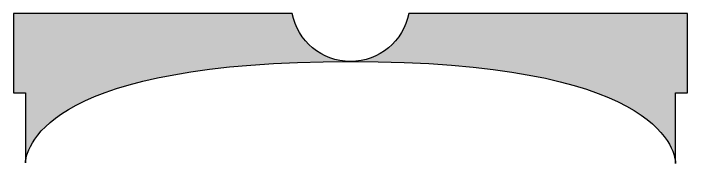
# Model space of a CAD drawing. Header units: inches. Extents: x -1874 to 1467, y -1467 to 242.
# Drawn here: x -1472.2 to -1302.2, y -727 to -689.2 of the extents above; entities that cross this region are included whole.
import ezdxf

# ---------------------------------------------------------------- set-up
doc = ezdxf.new("R2010")
doc.units = ezdxf.units.IN
doc.header["$MEASUREMENT"] = 0
doc.layers.add('Layer 1', color=7, linetype='Continuous')

msp = doc.modelspace()

# ---------------------------------------------------------------- hatches: boundary and pattern name
at = {"layer": 'Layer 1', "true_color": 0xc4c9ba}
h = msp.add_hatch(color=9, dxfattribs=at)
h.dxf.hatch_style = 2
edge = h.paths.add_edge_path()
edge.add_spline(control_points=[(-1387.2, -701.29), (-1462.69, -701.29), (-1468.78, -722.11), (-1469.2, -726.77), (-1469.2, -726.77), (-1469.2, -709.22), (-1469.2, -709.22), (-1469.2, -709.22), (-1472.2, -709.22), (-1472.2, -709.22), (-1472.2, -709.22), (-1472.2, -689.22), (-1472.2, -689.22), (-1472.2, -689.22), (-1401.92, -689.22), (-1401.92, -689.22), (-1400.55, -696.1), (-1394.49, -701.29), (-1387.2, -701.29)], knot_values=[0, 0, 0, 0, 1, 1, 1, 2, 2, 2, 3, 3, 3, 4, 4, 4, 5, 5, 5, 6, 6, 6, 6], degree=3, periodic=0)
h = msp.add_hatch(color=9, dxfattribs=at)
h.dxf.hatch_style = 2
edge = h.paths.add_edge_path()
edge.add_spline(control_points=[(-1302.2, -689.22), (-1302.2, -689.22), (-1302.2, -709.22), (-1302.2, -709.22), (-1302.2, -709.22), (-1305.2, -709.22), (-1305.2, -709.22), (-1305.2, -709.22), (-1305.2, -726.97), (-1305.2, -726.97), (-1305.47, -722.74), (-1310.58, -701.29), (-1387.2, -701.29), (-1379.92, -701.29), (-1373.85, -696.1), (-1372.49, -689.22), (-1372.49, -689.22), (-1302.2, -689.22), (-1302.2, -689.22), (-1302.2, -689.22), (-1302.2, -689.22), (-1302.2, -689.22)], knot_values=[0, 0, 0, 0, 1, 1, 1, 2, 2, 2, 3, 3, 3, 4, 4, 4, 5, 5, 5, 6, 6, 6, 7, 7, 7, 7], degree=3, periodic=0)

# ---------------------------------------------------------------- linework, layer by layer
at = {"layer": 'Layer 1', "color": 7, "lineweight": 30, "true_color": 0xffffff}
for points, knots in [([(-1387.2, -701.29), (-1462.69, -701.29), (-1468.78, -722.11), (-1469.2, -726.77), (-1469.2, -726.77), (-1469.2, -709.22), (-1469.2, -709.22), (-1469.2, -709.22), (-1472.2, -709.22), (-1472.2, -709.22), (-1472.2, -709.22), (-1472.2, -689.22), (-1472.2, -689.22), (-1472.2, -689.22), (-1401.92, -689.22), (-1401.92, -689.22), (-1400.55, -696.1), (-1394.49, -701.29), (-1387.2, -701.29)], [0, 0, 0, 0, 1, 1, 1, 2, 2, 2, 3, 3, 3, 4, 4, 4, 5, 5, 5, 6, 6, 6, 6]), ([(-1302.2, -689.22), (-1302.2, -689.22), (-1302.2, -709.22), (-1302.2, -709.22), (-1302.2, -709.22), (-1305.2, -709.22), (-1305.2, -709.22), (-1305.2, -709.22), (-1305.2, -726.97), (-1305.2, -726.97), (-1305.47, -722.74), (-1310.58, -701.29), (-1387.2, -701.29), (-1379.92, -701.29), (-1373.85, -696.1), (-1372.49, -689.22), (-1372.49, -689.22), (-1302.2, -689.22), (-1302.2, -689.22), (-1302.2, -689.22), (-1302.2, -689.22), (-1302.2, -689.22)], [0, 0, 0, 0, 1, 1, 1, 2, 2, 2, 3, 3, 3, 4, 4, 4, 5, 5, 5, 6, 6, 6, 7, 7, 7, 7])]:
    msp.add_open_spline(points, degree=3, knots=knots, dxfattribs=at)

doc.saveas('drawing.dxf')
